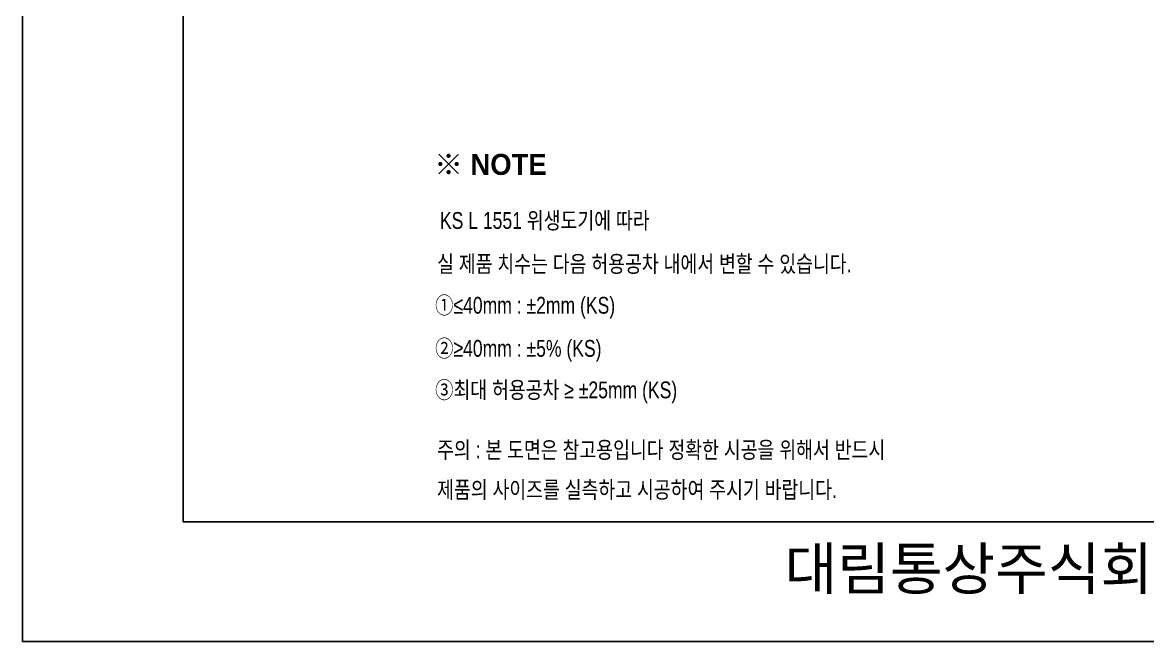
# Model space of a CAD drawing. Extents: x 66481 to 68906, y 58061 to 61491.
# Drawn here: x 66481 to 67822, y 58061 to 58798 of the extents above; entities that cross this region are included whole.
import ezdxf
from ezdxf.lldxf.tags import DXFTag

# ---------------------------------------------------------------- set-up
doc = ezdxf.new("R2010")
doc.units = 0
doc.header["$MEASUREMENT"] = 0
doc.linetypes.add('HIDDEN', pattern=[9.525, 6.35, -3.175])
doc.layers.get('0').update_dxf_attribs({"linetype": 'CONTINUOUS'})
for name, color, linetype in [('2', 2, 'HIDDEN'), ('Dim', 4, 'CONTINUOUS'), ('LINE', 7, 'CONTINUOUS'), ('YA', 7, 'CONTINUOUS')]:
    doc.layers.add(name, color=color, linetype=linetype)
doc.styles.add('MtXpl_', font='')
doc.styles.add('굴림', font='', dxfattribs={"height": 3.2})
doc.styles.add('스타일1', font='txt.shx', dxfattribs={"bigfont": 'ghs.shx'})
doc.styles.get('MtXpl_').set_extended_font_data('Gulim', bold=True)
doc.styles.get('굴림').set_extended_font_data('Gulim')
tags = doc.linetypes.add('Amconstr', pattern=[9999, 9999, 0]).pattern_tags.tags
tags[6:7] = [DXFTag(74, 4), DXFTag(75, 0), DXFTag(340, '0'), DXFTag(46, 1.0), DXFTag(50, 0.0), DXFTag(44, 0.0), DXFTag(45, 0.0)]
tags[4:5] = [DXFTag(74, 4), DXFTag(75, 0), DXFTag(340, '0'), DXFTag(46, 1.0), DXFTag(50, 0.0), DXFTag(44, 0.0), DXFTag(45, 0.0)]

msp = doc.modelspace()

# ---------------------------------------------------------------- linework, layer by layer
at = {"layer": 'LINE', "linetype": 'Amconstr'}
msp.add_line((67759.5, 58203.3), (67831.5, 58203.3), dxfattribs=at)
at = {"layer": 'YA', "color": 7}
for p, q in [((66672, 58203.3), (66672, 60301.1)), ((66672, 58469.8), (66672, 58383.3)), ((66672, 58203.3), (67759.5, 58203.3)), ((66744, 58203.3), (67759.5, 58203.3))]:
    msp.add_line(p, q, dxfattribs=at)
at = {"layer": 'YA', "color": 0}
msp.add_lwpolyline([(66480.6, 58060.8), (68906.1, 58060.8), (68906.1, 61491.1), (66480.6, 61491.1)], close=True, dxfattribs=at)

# ---------------------------------------------------------------- texts
at = {"color": 3, "style": '굴림', "width": 0.8}
for s, p in [('KS L 1551 위생도기에 따라', (66978.2, 58552.2)), ('실 제품 치수는 다음 허용공차 내에서 변할 수 있습니다.', (66974.8, 58500.5)), ('①≤40mm : ±2mm (KS)', (66972.5, 58451.2)), ('②≥40mm : ±5%%% (KS)', (66972.5, 58399.9)), ('③최대 허용공차 ≥ ±25mm (KS)', (66972.5, 58350.4))]:
    msp.add_text(s, height=20, dxfattribs=at).set_placement(p)
at = {"color": 1, "style": '굴림', "width": 0.8}
for s, p in [('주의 : 본 도면은 참고용입니다 정확한 시공을 위해서 반드시', (66974.8, 58279)), ('제품의 사이즈를 실측하고 시공하여 주시기 바랍니다.', (66974.8, 58231.6))]:
    msp.add_text(s, height=20, dxfattribs=at).set_placement(p)
at = {"layer": '2', "style": 'MtXpl_'}
msp.add_text('※ NOTE', height=25, dxfattribs=at).set_placement((66971.4, 58616.5))
at = {"layer": 'Dim', "color": 0, "insert": (67261.9, 58172.5), "char_height": 50, "width": 1090, "attachment_point": 1, "style": '스타일1'}
msp.add_mtext('{\\fGulim|b0|i0|c129|p50;       대림통상주식회사\\P}', dxfattribs=at)

doc.saveas('drawing.dxf')
